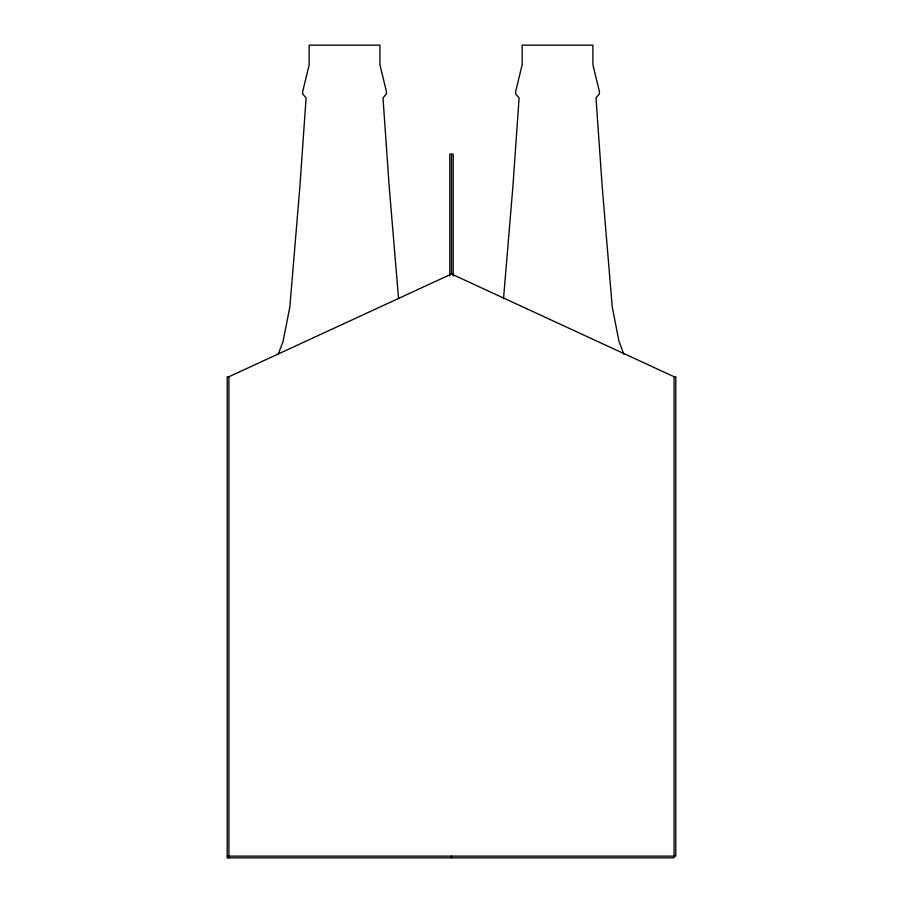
<?xml version="1.0" encoding="UTF-8"?>
<svg xmlns="http://www.w3.org/2000/svg" width="903" height="903" viewBox="0 0 903 903"><rect width="100%" height="100%" fill="white"/><g stroke="black" fill="none" stroke-linecap="round" stroke-linejoin="round"><path stroke-width="1.35" d="M503.513 298.758L512.848 187.158L519.09 97.896L515.669 93.946L515.669 91.564L522.171 64.711L522.171 45.15L592.91 45.15L592.91 64.711L599.4 91.564L599.4 93.946L595.991 97.896L602.233 187.158L612.245 307.009L618.984 341.357L623.849 354.213M278.237 354.213L283.102 341.357L289.84 307.009L299.852 187.158L306.094 97.896L302.686 93.946L302.686 91.564L309.176 64.711L309.176 45.15L379.915 45.15L379.915 64.711L386.416 91.564L386.416 93.946L382.996 97.896L389.238 187.158L398.573 298.758M674.078 376.743L674.078 857.85L227.217 857.85L227.217 376.743L228.922 376.743L451.5 274.015L674.078 376.743L675.783 376.743L675.783 856.134L227.217 856.134M449.784 274.015L453.216 274.015M453.216 276.07L453.216 154.165L449.784 154.165L449.784 276.07M451.5 154.165L451.5 274.015M451.5 856.134L451.5 857.85M228.922 376.743L228.922 857.85"/></g></svg>
